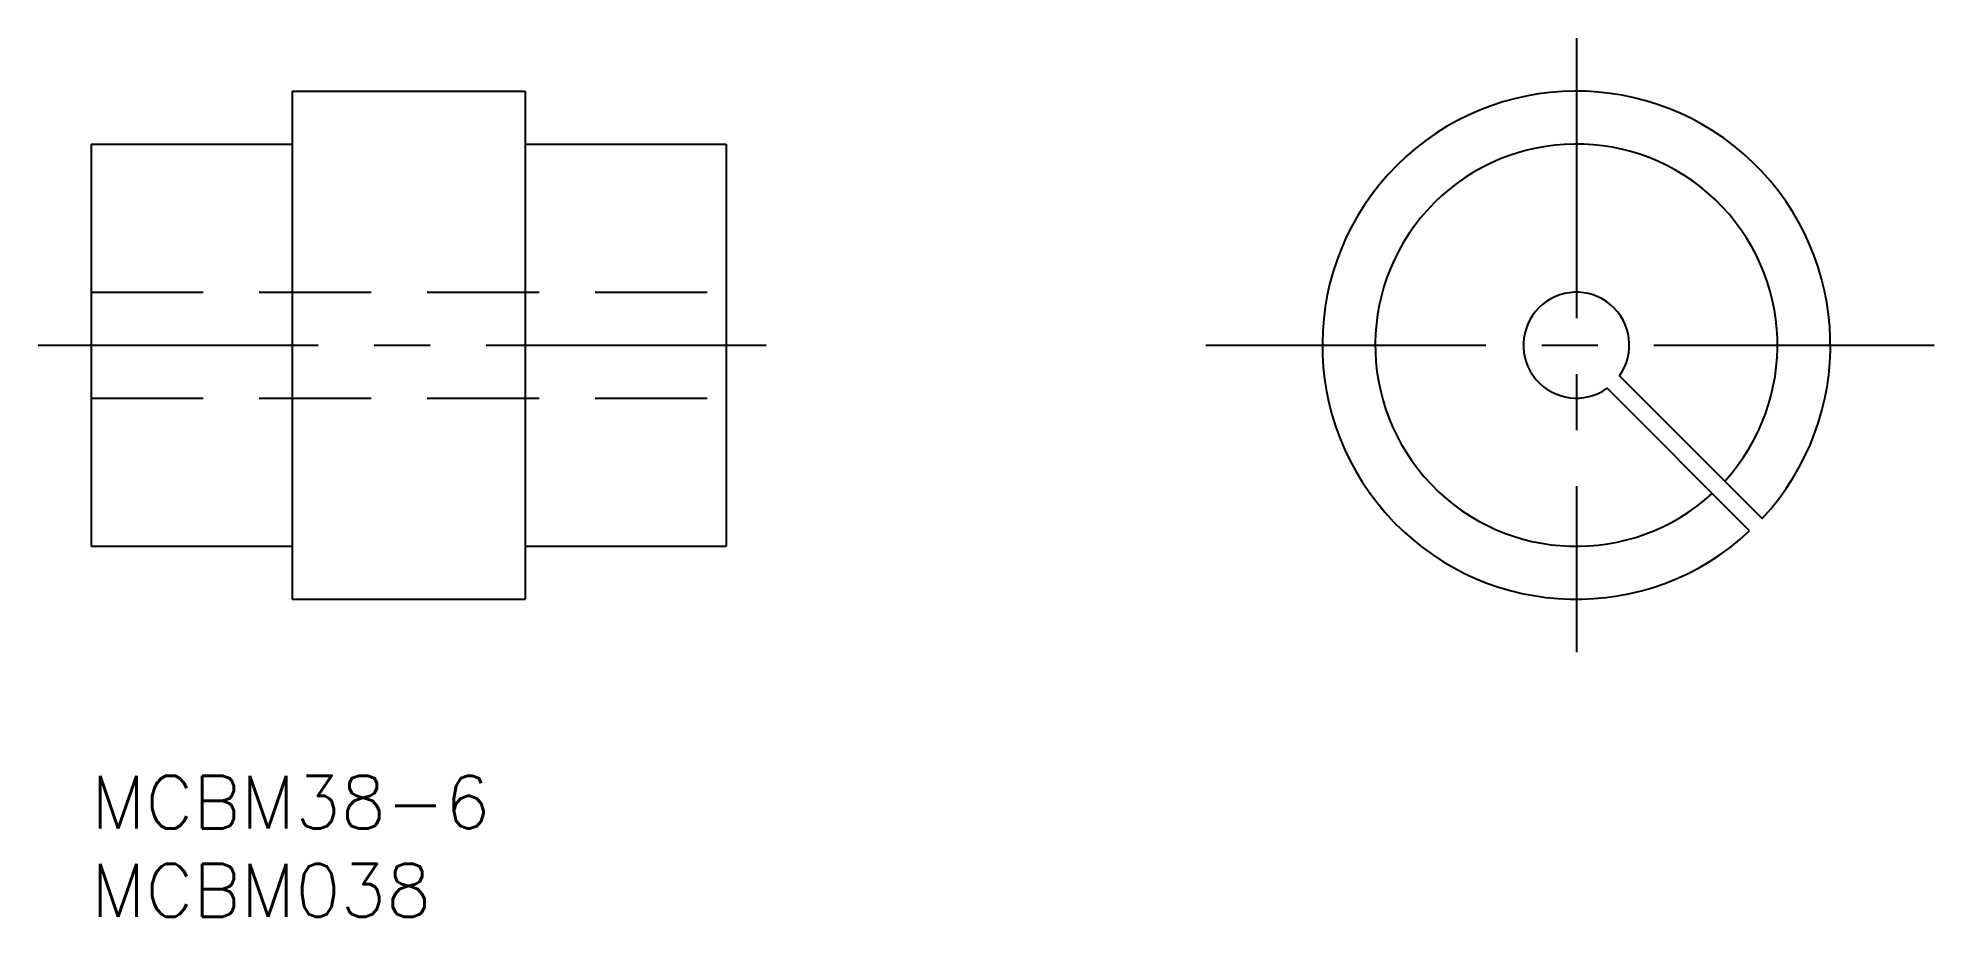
# Model space of a CAD drawing. Extents: x -3 to 105, y -8 to 42.
import ezdxf

# ---------------------------------------------------------------- set-up
doc = ezdxf.new("R2010")
doc.units = 0
doc.header["$LTSCALE"] = 0.5
doc.linetypes.add('CENTER', pattern=[50.8, 31.75, -6.35, 6.35, -6.35])
doc.linetypes.add('DASHED', pattern=[19.05, 12.7, -6.35])
for name, color, linetype in [('MSM_CENTER', 1, 'CENTER'), ('MSM_CONTINUOUS', 7, 'CONTINUOUS'), ('MSM_DASHED', 4, 'DASHED'), ('MSM_PART_NUMBER', 7, 'CONTINUOUS')]:
    doc.layers.add(name, color=color, linetype=linetype)
doc.styles.get("Standard").update_dxf_attribs({"font": 'txt.shx', "height": 3, "bigfont": 'bigfont.shx'})

# ---------------------------------------------------------------- blocks, each defined once
blk = doc.blocks.new('*U2')
at = {"layer": 'MSM_PART_NUMBER'}
blk.add_text('MCBM38-6', height=3, dxfattribs=at).set_placement((0, -3))
blk = doc.blocks.new('*U3')
at = {"layer": 'MSM_PART_NUMBER'}
blk.add_text('MCBM038', height=3, dxfattribs=at).set_placement((0, -8))

msp = doc.modelspace()

# ---------------------------------------------------------------- linework, layer by layer
at = {"layer": 'MSM_CENTER'}
for p, q in [((84.196419, 41.8), (84.196419, 7)), ((-3, 24.4), (39, 24.4)), ((63.196417, 24.4), (105.196419, 24.4))]:
    msp.add_line(p, q, dxfattribs=at)
at = {"layer": 'MSM_CONTINUOUS'}
for p, q in [((11.4, 38.8), (11.4, 10)), ((11.4, 38.8), (24.6, 38.8)), ((18, 38.8), (18.0001, 38.8)), ((24.6, 38.8), (24.6, 10)), ((0, 35.8), (11.4, 35.8)), ((0, 35.8), (0, 13)), ((24.6, 35.8), (36, 35.8)), ((36, 35.8), (36, 13)), ((94.019062, 13.87025), (85.934514, 21.954796)), ((94.726169, 14.577357), (86.641622, 22.661903)), ((0, 13), (11.4, 13)), ((24.6, 13), (36, 13)), ((11.4, 10), (24.6, 10))]:
    msp.add_line(p, q, dxfattribs=at)
for radius, start, end in [(14.4, 316.98984, 313.01017), (11.4, 317.51378, 312.48621), (3, 324.594052, 305.405889)]:
    msp.add_arc((84.196419, 24.4), radius, start, end, dxfattribs=at)
at = {"layer": 'MSM_DASHED'}
for p, q in [((0, 27.4), (36, 27.4)), ((0, 21.4), (36, 21.4))]:
    msp.add_line(p, q, dxfattribs=at)

# ---------------------------------------------------------------- block references
at = {"layer": 'MSM_CONTINUOUS'}
for name in ['*U2', '*U3']:
    msp.add_blockref(name, (0, 0), dxfattribs=at)

doc.saveas('drawing.dxf')
